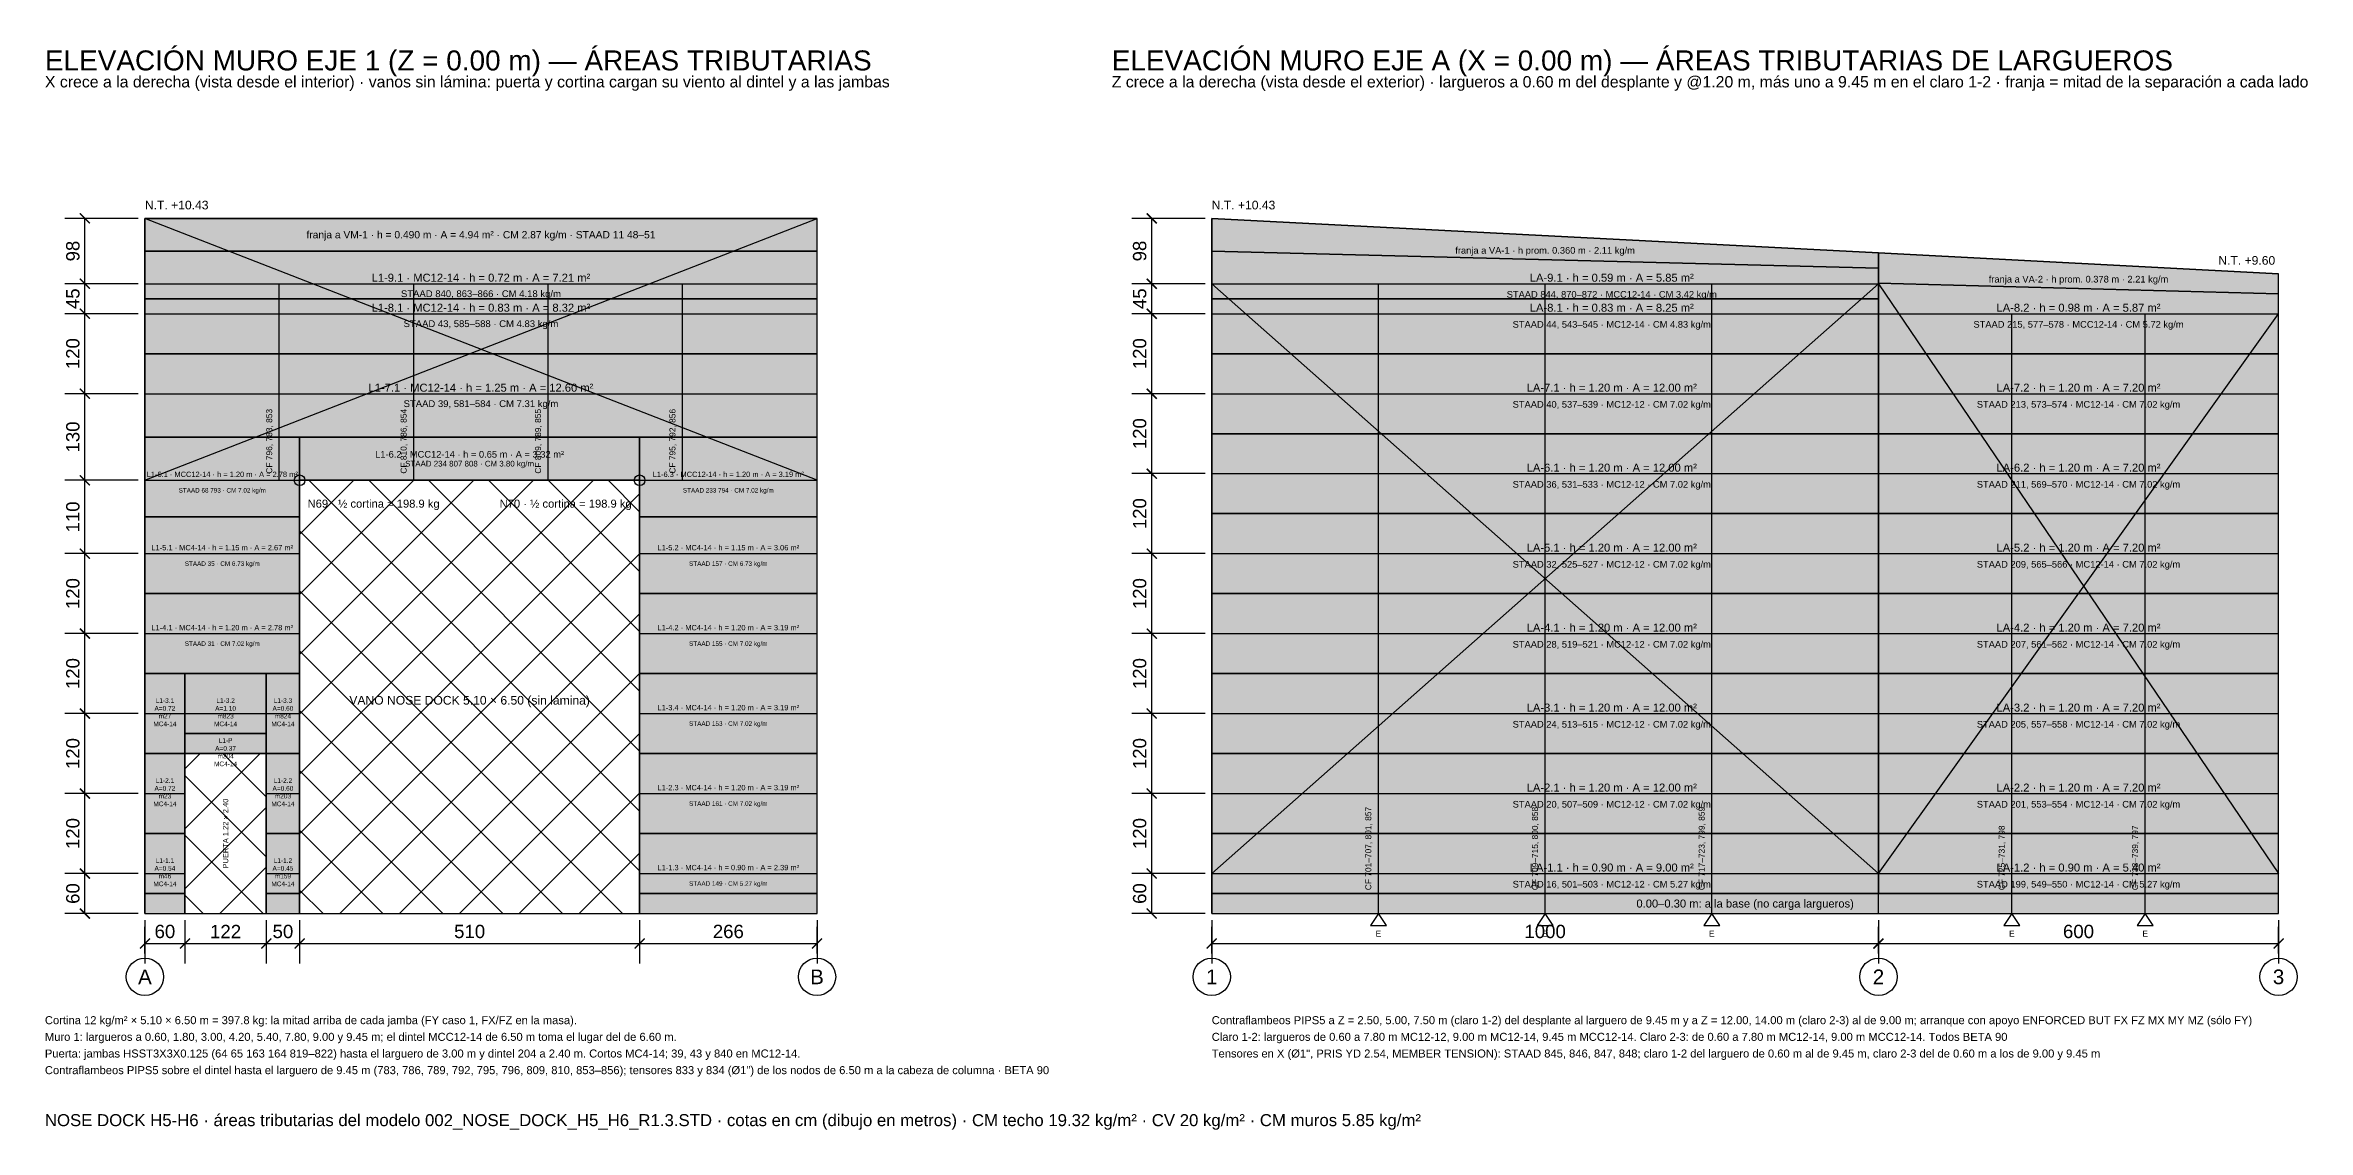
# Model space of a CAD drawing. Header units: metres. Extents: x -2.5 to 51.4, y -37.2 to 2.7.
# Drawn here: x -2.49 to 31.44, y -37.24 to -20.97 of the extents above; entities that cross this region are included whole.
import ezdxf
from ezdxf.enums import TextEntityAlignment as Align

# ---------------------------------------------------------------- set-up
doc = ezdxf.new("R2010")
doc.units = ezdxf.units.M
for name, color, linetype in [('APOYOS', 6, 'Continuous'), ('AT-MUROS', 130, 'Continuous'), ('AT-NO-CARGA', 9, 'Continuous'), ('AT-VIGAS', 30, 'Continuous'), ('COLUMNAS', 7, 'Continuous'), ('COTAS', 3, 'Continuous'), ('EJES', 8, 'Continuous'), ('JAMBAS', 6, 'Continuous'), ('MARCO', 7, 'Continuous'), ('MC12-12', 5, 'Continuous'), ('MC12-14', 4, 'Continuous'), ('MC4-14', 30, 'Continuous'), ('MCC12-14', 1, 'Continuous'), ('MCE10-14', 3, 'Continuous'), ('MCE12-12', 1, 'Continuous'), ('PIPS5', 8, 'Continuous'), ('TENSORES', 1, 'Continuous'), ('TEXTO', 7, 'Continuous'), ('TEXTO-AT', 250, 'Continuous'), ('TITULOS', 2, 'Continuous'), ('VANOS', 8, 'Continuous')]:
    doc.layers.add(name, color=color, linetype=linetype)
doc.styles.add('ARIAL', font='arial.ttf')
doc.dimstyles.new('AT-CM', dxfattribs={"dimtxt": 0.2, "dimasz": 0.15, "dimexe": 0.3, "dimexo": 0.1, "dimgap": 0.08, "dimtad": 1, "dimdec": 0, "dimlfac": 100, "dimtxsty": 'ARIAL', "dimblk": 'ARCHTICK', "dimcen": 2.5, "dimazin": 3, "dimtfac": 1, "dimtmove": 0, "dimatfit": 3})

# ---------------------------------------------------------------- blocks, each defined once
blk = doc.blocks.new('_ARCHTICK')
at = {"color": 0, "linetype": 'ByBlock', "const_width": 0.15}
blk.add_lwpolyline([(-0.5, -0.5), (0.5, 0.5)], dxfattribs=at)

msp = doc.modelspace()

# ---------------------------------------------------------------- hatches: boundary and pattern name
at = {"layer": 'AT-MUROS'}
h = msp.add_hatch(color=151, dxfattribs=at)
h.dxf.hatch_style = 1
h.paths.add_polyline_path([(-1, -24.775), (9.08, -24.775), (9.08, -24.06), (-1, -24.06)])
h = msp.add_hatch(color=151, dxfattribs=at)
h.dxf.hatch_style = 1
h.paths.add_polyline_path([(15, -24.775), (25, -24.775), (25, -24.319), (15, -24.06)])
h = msp.add_hatch(color=151, dxfattribs=at)
h.dxf.hatch_style = 1
h.paths.add_polyline_path([(25, -25.6), (31, -25.6), (31, -24.7), (25, -24.544)])
h = msp.add_hatch(color=151, dxfattribs=at)
h.dxf.hatch_style = 1
h.paths.add_polyline_path([(-1, -25.6), (9.08, -25.6), (9.08, -24.775), (-1, -24.775)])
h = msp.add_hatch(color=151, dxfattribs=at)
h.dxf.hatch_style = 1
h.paths.add_polyline_path([(15, -25.6), (25, -25.6), (25, -24.775), (15, -24.775)])
h = msp.add_hatch(color=151, dxfattribs=at)
h.dxf.hatch_style = 1
h.paths.add_polyline_path([(-1, -26.85), (9.08, -26.85), (9.08, -25.6), (-1, -25.6)])
h = msp.add_hatch(color=151, dxfattribs=at)
h.dxf.hatch_style = 1
h.paths.add_polyline_path([(15, -26.8), (25, -26.8), (25, -25.6), (15, -25.6)])
h = msp.add_hatch(color=151, dxfattribs=at)
h.dxf.hatch_style = 1
h.paths.add_polyline_path([(25, -26.8), (31, -26.8), (31, -25.6), (25, -25.6)])
h = msp.add_hatch(color=151, dxfattribs=at)
h.dxf.hatch_style = 1
h.paths.add_polyline_path([(15, -28), (25, -28), (25, -26.8), (15, -26.8)])
h = msp.add_hatch(color=151, dxfattribs=at)
h.dxf.hatch_style = 1
h.paths.add_polyline_path([(25, -28), (31, -28), (31, -26.8), (25, -26.8)])
h = msp.add_hatch(color=151, dxfattribs=at)
h.dxf.hatch_style = 1
h.paths.add_polyline_path([(-1, -29.2), (1.32, -29.2), (1.32, -28.05), (-1, -28.05)])
h = msp.add_hatch(color=151, dxfattribs=at)
h.dxf.hatch_style = 1
h.paths.add_polyline_path([(6.42, -29.2), (9.08, -29.2), (9.08, -28.05), (6.42, -28.05)])
h = msp.add_hatch(color=151, dxfattribs=at)
h.dxf.hatch_style = 1
h.paths.add_polyline_path([(15, -29.2), (25, -29.2), (25, -28), (15, -28)])
h = msp.add_hatch(color=151, dxfattribs=at)
h.dxf.hatch_style = 1
h.paths.add_polyline_path([(25, -29.2), (31, -29.2), (31, -28), (25, -28)])
h = msp.add_hatch(color=151, dxfattribs=at)
h.dxf.hatch_style = 1
h.paths.add_polyline_path([(-1, -30.4), (1.32, -30.4), (1.32, -29.2), (-1, -29.2)])
h = msp.add_hatch(color=151, dxfattribs=at)
h.dxf.hatch_style = 1
h.paths.add_polyline_path([(6.42, -30.4), (9.08, -30.4), (9.08, -29.2), (6.42, -29.2)])
h = msp.add_hatch(color=151, dxfattribs=at)
h.dxf.hatch_style = 1
h.paths.add_polyline_path([(15, -30.4), (25, -30.4), (25, -29.2), (15, -29.2)])
h = msp.add_hatch(color=151, dxfattribs=at)
h.dxf.hatch_style = 1
h.paths.add_polyline_path([(25, -30.4), (31, -30.4), (31, -29.2), (25, -29.2)])
h = msp.add_hatch(color=151, dxfattribs=at)
h.dxf.hatch_style = 1
h.paths.add_polyline_path([(-1, -31.6), (-0.4, -31.6), (-0.4, -30.4), (-1, -30.4)])
h = msp.add_hatch(color=151, dxfattribs=at)
h.dxf.hatch_style = 1
h.paths.add_polyline_path([(-0.4, -31.3), (0.82, -31.3), (0.82, -30.4), (-0.4, -30.4)])
h = msp.add_hatch(color=151, dxfattribs=at)
h.dxf.hatch_style = 1
h.paths.add_polyline_path([(0.82, -31.6), (1.32, -31.6), (1.32, -30.4), (0.82, -30.4)])
h = msp.add_hatch(color=151, dxfattribs=at)
h.dxf.hatch_style = 1
h.paths.add_polyline_path([(6.42, -31.6), (9.08, -31.6), (9.08, -30.4), (6.42, -30.4)])
h = msp.add_hatch(color=151, dxfattribs=at)
h.dxf.hatch_style = 1
h.paths.add_polyline_path([(15, -31.6), (25, -31.6), (25, -30.4), (15, -30.4)])
h = msp.add_hatch(color=151, dxfattribs=at)
h.dxf.hatch_style = 1
h.paths.add_polyline_path([(25, -31.6), (31, -31.6), (31, -30.4), (25, -30.4)])
h = msp.add_hatch(color=151, dxfattribs=at)
h.dxf.hatch_style = 1
h.paths.add_polyline_path([(-1, -32.8), (-0.4, -32.8), (-0.4, -31.6), (-1, -31.6)])
h = msp.add_hatch(color=151, dxfattribs=at)
h.dxf.hatch_style = 1
h.paths.add_polyline_path([(0.82, -32.8), (1.32, -32.8), (1.32, -31.6), (0.82, -31.6)])
h = msp.add_hatch(color=151, dxfattribs=at)
h.dxf.hatch_style = 1
h.paths.add_polyline_path([(6.42, -32.8), (9.08, -32.8), (9.08, -31.6), (6.42, -31.6)])
h = msp.add_hatch(color=151, dxfattribs=at)
h.dxf.hatch_style = 1
h.paths.add_polyline_path([(15, -32.8), (25, -32.8), (25, -31.6), (15, -31.6)])
h = msp.add_hatch(color=151, dxfattribs=at)
h.dxf.hatch_style = 1
h.paths.add_polyline_path([(25, -32.8), (31, -32.8), (31, -31.6), (25, -31.6)])
h = msp.add_hatch(color=151, dxfattribs=at)
h.dxf.hatch_style = 1
h.paths.add_polyline_path([(-1, -33.7), (-0.4, -33.7), (-0.4, -32.8), (-1, -32.8)])
h = msp.add_hatch(color=151, dxfattribs=at)
h.dxf.hatch_style = 1
h.paths.add_polyline_path([(0.82, -33.7), (1.32, -33.7), (1.32, -32.8), (0.82, -32.8)])
h = msp.add_hatch(color=151, dxfattribs=at)
h.dxf.hatch_style = 1
h.paths.add_polyline_path([(6.42, -33.7), (9.08, -33.7), (9.08, -32.8), (6.42, -32.8)])
h = msp.add_hatch(color=151, dxfattribs=at)
h.dxf.hatch_style = 1
h.paths.add_polyline_path([(15, -33.7), (25, -33.7), (25, -32.8), (15, -32.8)])
h = msp.add_hatch(color=151, dxfattribs=at)
h.dxf.hatch_style = 1
h.paths.add_polyline_path([(25, -33.7), (31, -33.7), (31, -32.8), (25, -32.8)])
at = {"layer": 'AT-NO-CARGA'}
h = msp.add_hatch(color=254, dxfattribs=at)
h.dxf.hatch_style = 1
h.paths.add_polyline_path([(-1, -34), (-0.4, -34), (-0.4, -33.7), (-1, -33.7)])
h = msp.add_hatch(color=254, dxfattribs=at)
h.dxf.hatch_style = 1
h.paths.add_polyline_path([(0.82, -34), (1.32, -34), (1.32, -33.7), (0.82, -33.7)])
h = msp.add_hatch(color=254, dxfattribs=at)
h.dxf.hatch_style = 1
h.paths.add_polyline_path([(6.42, -34), (9.08, -34), (9.08, -33.7), (6.42, -33.7)])
h = msp.add_hatch(color=254, dxfattribs=at)
h.dxf.hatch_style = 1
h.paths.add_polyline_path([(15, -34), (31, -34), (31, -33.7), (15, -33.7)])
at = {"layer": 'AT-VIGAS'}
h = msp.add_hatch(color=31, dxfattribs=at)
h.dxf.hatch_style = 1
h.paths.add_polyline_path([(-1, -24.06), (9.08, -24.06), (9.08, -23.57), (-1, -23.57)])
h = msp.add_hatch(color=31, dxfattribs=at)
h.dxf.hatch_style = 1
h.paths.add_polyline_path([(15, -24.06), (25, -24.319), (25, -24.089), (15, -23.57)])
h = msp.add_hatch(color=31, dxfattribs=at)
h.dxf.hatch_style = 1
h.paths.add_polyline_path([(25, -24.544), (31, -24.7), (31, -24.4), (25, -24.089)])
h = msp.add_hatch(color=31, dxfattribs=at)
h.dxf.hatch_style = 1
h.paths.add_polyline_path([(-1, -28.05), (1.32, -28.05), (1.32, -26.85), (-1, -26.85)])
h = msp.add_hatch(color=31, dxfattribs=at)
h.dxf.hatch_style = 1
h.paths.add_polyline_path([(1.32, -27.5), (6.42, -27.5), (6.42, -26.85), (1.32, -26.85)])
h = msp.add_hatch(color=31, dxfattribs=at)
h.dxf.hatch_style = 1
h.paths.add_polyline_path([(6.42, -28.05), (9.08, -28.05), (9.08, -26.85), (6.42, -26.85)])
h = msp.add_hatch(color=31, dxfattribs=at)
h.dxf.hatch_style = 1
h.paths.add_polyline_path([(-0.4, -31.6), (0.82, -31.6), (0.82, -31.3), (-0.4, -31.3)])
at = {"layer": 'VANOS'}
h = msp.add_hatch(dxfattribs=at)
h.set_pattern_fill('ANSI37', scale=0.2)
h.paths.add_polyline_path([(1.32, -34), (6.42, -34), (6.42, -27.5), (1.32, -27.5)])
h = msp.add_hatch(dxfattribs=at)
h.set_pattern_fill('ANSI37', scale=0.2)
h.paths.add_polyline_path([(-0.4, -34), (0.82, -34), (0.82, -31.6), (-0.4, -31.6)])

# ---------------------------------------------------------------- linework, layer by layer
at = {"layer": 'APOYOS'}
for points in [[(17.5, -34), (17.38, -34.18), (17.62, -34.18)], [(20, -34), (19.88, -34.18), (20.12, -34.18)], [(22.5, -34), (22.38, -34.18), (22.62, -34.18)], [(27, -34), (26.88, -34.18), (27.12, -34.18)], [(29, -34), (28.88, -34.18), (29.12, -34.18)]]:
    msp.add_lwpolyline(points, close=True, dxfattribs=at)
at = {"layer": 'AT-MUROS'}
for points in [[(-1, -24.775), (9.08, -24.775), (9.08, -24.06), (-1, -24.06)], [(15, -24.775), (25, -24.775), (25, -24.319), (15, -24.06)], [(25, -25.6), (31, -25.6), (31, -24.7), (25, -24.544)], [(-1, -25.6), (9.08, -25.6), (9.08, -24.775), (-1, -24.775)], [(15, -25.6), (25, -25.6), (25, -24.775), (15, -24.775)], [(-1, -26.85), (9.08, -26.85), (9.08, -25.6), (-1, -25.6)], [(15, -26.8), (25, -26.8), (25, -25.6), (15, -25.6)], [(25, -26.8), (31, -26.8), (31, -25.6), (25, -25.6)], [(15, -28), (25, -28), (25, -26.8), (15, -26.8)], [(25, -28), (31, -28), (31, -26.8), (25, -26.8)], [(-1, -29.2), (1.32, -29.2), (1.32, -28.05), (-1, -28.05)], [(6.42, -29.2), (9.08, -29.2), (9.08, -28.05), (6.42, -28.05)], [(15, -29.2), (25, -29.2), (25, -28), (15, -28)], [(25, -29.2), (31, -29.2), (31, -28), (25, -28)], [(-1, -30.4), (1.32, -30.4), (1.32, -29.2), (-1, -29.2)], [(6.42, -30.4), (9.08, -30.4), (9.08, -29.2), (6.42, -29.2)], [(15, -30.4), (25, -30.4), (25, -29.2), (15, -29.2)], [(25, -30.4), (31, -30.4), (31, -29.2), (25, -29.2)], [(-1, -31.6), (-0.4, -31.6), (-0.4, -30.4), (-1, -30.4)], [(-0.4, -31.3), (0.82, -31.3), (0.82, -30.4), (-0.4, -30.4)], [(0.82, -31.6), (1.32, -31.6), (1.32, -30.4), (0.82, -30.4)], [(6.42, -31.6), (9.08, -31.6), (9.08, -30.4), (6.42, -30.4)], [(15, -31.6), (25, -31.6), (25, -30.4), (15, -30.4)], [(25, -31.6), (31, -31.6), (31, -30.4), (25, -30.4)], [(-1, -32.8), (-0.4, -32.8), (-0.4, -31.6), (-1, -31.6)], [(0.82, -32.8), (1.32, -32.8), (1.32, -31.6), (0.82, -31.6)], [(6.42, -32.8), (9.08, -32.8), (9.08, -31.6), (6.42, -31.6)], [(15, -32.8), (25, -32.8), (25, -31.6), (15, -31.6)], [(25, -32.8), (31, -32.8), (31, -31.6), (25, -31.6)], [(-1, -33.7), (-0.4, -33.7), (-0.4, -32.8), (-1, -32.8)], [(0.82, -33.7), (1.32, -33.7), (1.32, -32.8), (0.82, -32.8)], [(6.42, -33.7), (9.08, -33.7), (9.08, -32.8), (6.42, -32.8)], [(15, -33.7), (25, -33.7), (25, -32.8), (15, -32.8)], [(25, -33.7), (31, -33.7), (31, -32.8), (25, -32.8)]]:
    msp.add_lwpolyline(points, close=True, dxfattribs=at)
at = {"layer": 'AT-NO-CARGA'}
for points in [[(-1, -34), (-0.4, -34), (-0.4, -33.7), (-1, -33.7)], [(0.82, -34), (1.32, -34), (1.32, -33.7), (0.82, -33.7)], [(6.42, -34), (9.08, -34), (9.08, -33.7), (6.42, -33.7)], [(15, -34), (31, -34), (31, -33.7), (15, -33.7)]]:
    msp.add_lwpolyline(points, close=True, dxfattribs=at)
at = {"layer": 'AT-VIGAS'}
for points in [[(-1, -24.06), (9.08, -24.06), (9.08, -23.57), (-1, -23.57)], [(15, -24.06), (25, -24.319), (25, -24.089), (15, -23.57)], [(25, -24.544), (31, -24.7), (31, -24.4), (25, -24.089)], [(-1, -28.05), (1.32, -28.05), (1.32, -26.85), (-1, -26.85)], [(1.32, -27.5), (6.42, -27.5), (6.42, -26.85), (1.32, -26.85)], [(6.42, -28.05), (9.08, -28.05), (9.08, -26.85), (6.42, -26.85)], [(-0.4, -31.6), (0.82, -31.6), (0.82, -31.3), (-0.4, -31.3)]]:
    msp.add_lwpolyline(points, close=True, dxfattribs=at)
at = {"layer": 'COLUMNAS'}
for p, q in [((-1, -34), (-1, -23.57)), ((9.08, -34), (9.08, -23.57)), ((15, -34), (15, -23.57)), ((25, -34), (25, -24.089)), ((31, -34), (31, -24.4))]:
    msp.add_line(p, q, dxfattribs=at)
at = {"layer": 'EJES'}
for p, q in [((-1, -34.6), (-1, -34.2)), ((9.08, -34.6), (9.08, -34.2)), ((15, -34.6), (15, -34.2)), ((25, -34.6), (25, -34.2)), ((31, -34.6), (31, -34.2))]:
    msp.add_line(p, q, dxfattribs=at)
for centre in [(-1, -34.95), (9.08, -34.95), (15, -34.95), (25, -34.95), (31, -34.95)]:
    msp.add_circle(centre, 0.28, dxfattribs=at)
at = {"layer": 'JAMBAS'}
for p, q in [((1.32, -34), (1.32, -27.5)), ((6.42, -34), (6.42, -27.5)), ((-0.4, -34), (-0.4, -31)), ((0.82, -34), (0.82, -31))]:
    msp.add_line(p, q, dxfattribs=at)
for centre in [(1.32, -27.5), (6.42, -27.5)]:
    msp.add_circle(centre, 0.08, dxfattribs=at)
at = {"layer": 'MARCO'}
for p, q in [((-1, -34), (9.08, -34)), ((15, -34), (31, -34))]:
    msp.add_line(p, q, dxfattribs=at)
at = {"layer": 'MC12-12'}
for p, q in [((15, -26.2), (25, -26.2)), ((15, -27.4), (25, -27.4)), ((15, -28.6), (25, -28.6)), ((15, -29.8), (25, -29.8)), ((15, -31), (25, -31)), ((15, -32.2), (25, -32.2)), ((15, -33.4), (25, -33.4))]:
    msp.add_line(p, q, dxfattribs=at)
at = {"layer": 'MC12-14'}
for p, q in [((-1, -24.55), (9.08, -24.55)), ((-1, -25), (9.08, -25)), ((15, -25), (25, -25)), ((-1, -26.2), (9.08, -26.2)), ((25, -26.2), (31, -26.2)), ((25, -27.4), (31, -27.4)), ((25, -28.6), (31, -28.6)), ((25, -29.8), (31, -29.8)), ((25, -31), (31, -31)), ((25, -32.2), (31, -32.2)), ((25, -33.4), (31, -33.4))]:
    msp.add_line(p, q, dxfattribs=at)
at = {"layer": 'MC4-14'}
for p, q in [((-1, -28.6), (1.32, -28.6)), ((6.42, -28.6), (9.08, -28.6)), ((-1, -29.8), (1.32, -29.8)), ((6.42, -29.8), (9.08, -29.8)), ((-1, -31), (-0.4, -31)), ((-0.4, -31), (0.82, -31)), ((0.82, -31), (1.32, -31)), ((6.42, -31), (9.08, -31)), ((-0.4, -31.6), (0.82, -31.6)), ((-1, -32.2), (-0.4, -32.2)), ((0.82, -32.2), (1.32, -32.2)), ((6.42, -32.2), (9.08, -32.2)), ((-1, -33.4), (-0.4, -33.4)), ((0.82, -33.4), (1.32, -33.4)), ((6.42, -33.4), (9.08, -33.4))]:
    msp.add_line(p, q, dxfattribs=at)
at = {"layer": 'MCC12-14'}
for p, q in [((15, -24.55), (25, -24.55)), ((25, -25), (31, -25)), ((-1, -27.5), (1.32, -27.5)), ((1.32, -27.5), (6.42, -27.5)), ((6.42, -27.5), (9.08, -27.5))]:
    msp.add_line(p, q, dxfattribs=at)
at = {"layer": 'MCE10-14'}
msp.add_line((-1, -23.57), (9.08, -23.57), dxfattribs=at)
at = {"layer": 'MCE12-12'}
for p, q in [((15, -23.57), (25, -24.089)), ((25, -24.089), (31, -24.4))]:
    msp.add_line(p, q, dxfattribs=at)
at = {"layer": 'PIPS5'}
for p, q in [((1.016, -27.5), (1.016, -24.55)), ((3.032, -27.5), (3.032, -24.55)), ((5.048, -27.5), (5.048, -24.55)), ((7.064, -27.5), (7.064, -24.55)), ((17.5, -34), (17.5, -24.55)), ((20, -34), (20, -24.55)), ((22.5, -34), (22.5, -24.55)), ((27, -34), (27, -25)), ((29, -34), (29, -25))]:
    msp.add_line(p, q, dxfattribs=at)
at = {"layer": 'TENSORES'}
for p, q in [((9.08, -27.5), (-1, -23.57)), ((-1, -27.5), (9.08, -23.57)), ((15, -33.4), (25, -24.55)), ((25, -33.4), (15, -24.55)), ((25, -24.55), (31, -33.4)), ((25, -33.4), (31, -25))]:
    msp.add_line(p, q, dxfattribs=at)
at = {"layer": 'VANOS'}
for points in [[(1.32, -34), (6.42, -34), (6.42, -27.5), (1.32, -27.5)], [(-0.4, -34), (0.82, -34), (0.82, -31.6), (-0.4, -31.6)]]:
    msp.add_lwpolyline(points, close=True, dxfattribs=at)

# ---------------------------------------------------------------- texts
at = {"layer": 'APOYOS', "style": 'ARIAL'}
for p in [(17.5, -34.3), (20, -34.3), (22.5, -34.3), (27, -34.3), (29, -34.3)]:
    msp.add_text('E', height=0.09, dxfattribs=at).set_placement(p, align=Align.MIDDLE_CENTER)
at = {"layer": 'EJES', "style": 'ARIAL'}
for s, p in [('A', (-1, -34.95)), ('B', (9.08, -34.95)), ('1', (15, -34.95)), ('2', (25, -34.95)), ('3', (31, -34.95))]:
    msp.add_text(s, height=0.22, dxfattribs=at).set_placement(p, align=Align.MIDDLE_CENTER)
at = {"layer": 'TEXTO', "style": 'ARIAL'}
for s, height, p in [('N.T. +10.43', 0.13, (-1, -23.37)), ('N.T. +10.43', 0.13, (15, -23.37)), ('NOSE DOCK H5-H6 · áreas tributarias del modelo 002_NOSE_DOCK_H5_H6_R1.3.STD · cotas en cm (dibujo en metros) · CM techo 19.32 kg/m² · CV 20 kg/m² · CM muros 5.85 kg/m²', 0.18, (-2.5, -37.1))]:
    msp.add_text(s, height=height, dxfattribs=at).set_placement(p, align=Align.MIDDLE_LEFT)
msp.add_text('N.T. +9.60', height=0.13, dxfattribs=at).set_placement((30.95, -24.2), align=Align.MIDDLE_RIGHT)
at = {"layer": 'TEXTO-AT', "style": 'ARIAL'}
for s, height, p in [('franja a VM-1 · h = 0.490 m · A = 4.94 m² · CM 2.87 kg/m · STAAD 11 48–51', 0.11, (4.04, -23.815)), ('franja a VA-1 · h prom. 0.360 m · 2.11 kg/m', 0.1, (20, -24.05)), ('L1-9.1 · MC12-14 · h = 0.72 m · A = 7.21 m²', 0.12, (4.04, -24.46)), ('LA-9.1 · h = 0.59 m · A = 5.85 m²', 0.12, (21, -24.46)), ('franja a VA-2 · h prom. 0.378 m · 2.21 kg/m', 0.1, (28, -24.482)), ('STAAD 840, 863–866 · CM 4.18 kg/m', 0.102, (4.04, -24.7)), ('STAAD 844, 870–872 · MCC12-14 · CM 3.42 kg/m', 0.1, (21, -24.71)), ('L1-8.1 · MC12-14 · h = 0.83 m · A = 8.32 m²', 0.12, (4.04, -24.91)), ('STAAD 43, 585–588 · CM 4.83 kg/m', 0.102, (4.04, -25.15)), ('STAAD 44, 543–545 · MC12-14 · CM 4.83 kg/m', 0.1, (21, -25.16)), ('LA-8.1 · h = 0.83 m · A = 8.25 m²', 0.12, (21, -24.91)), ('STAAD 215, 577–578 · MCC12-14 · CM 5.72 kg/m', 0.1, (28, -25.16)), ('LA-8.2 · h = 0.98 m · A = 5.87 m²', 0.12, (28, -24.91)), ('L1-7.1 · MC12-14 · h = 1.25 m · A = 12.60 m²', 0.12, (4.04, -26.11)), ('LA-7.1 · h = 1.20 m · A = 12.00 m²', 0.12, (21, -26.11)), ('LA-7.2 · h = 1.20 m · A = 7.20 m²', 0.12, (28, -26.11)), ('STAAD 39, 581–584 · CM 7.31 kg/m', 0.102, (4.04, -26.35)), ('STAAD 40, 537–539 · MC12-12 · CM 7.02 kg/m', 0.1, (21, -26.36)), ('STAAD 213, 573–574 · MC12-14 · CM 7.02 kg/m', 0.1, (28, -26.36)), ('L1-6.2 · MCC12-14 · h = 0.65 m · A = 3.32 m²', 0.1, (3.87, -27.11)), ('L1-6.1 · MCC12-14 · h = 1.20 m · A = 2.78 m²', 0.08, (0.16, -27.41)), ('STAAD 234 807 808 · CM 3.80 kg/m', 0.085, (3.87, -27.25)), ('L1-6.3 · MCC12-14 · h = 1.20 m · A = 3.19 m²', 0.08, (7.75, -27.41)), ('LA-6.1 · h = 1.20 m · A = 12.00 m²', 0.12, (21, -27.31)), ('LA-6.2 · h = 1.20 m · A = 7.20 m²', 0.12, (28, -27.31)), ('STAAD 68 793 · CM 7.02 kg/m', 0.068, (0.16, -27.65)), ('STAAD 233 794 · CM 7.02 kg/m', 0.068, (7.75, -27.65)), ('STAAD 36, 531–533 · MC12-12 · CM 7.02 kg/m', 0.1, (21, -27.56)), ('STAAD 211, 569–570 · MC12-14 · CM 7.02 kg/m', 0.1, (28, -27.56)), ('L1-5.1 · MC4-14 · h = 1.15 m · A = 2.67 m²', 0.08, (0.16, -28.51)), ('L1-5.2 · MC4-14 · h = 1.15 m · A = 3.06 m²', 0.08, (7.75, -28.51)), ('LA-5.1 · h = 1.20 m · A = 12.00 m²', 0.12, (21, -28.51)), ('LA-5.2 · h = 1.20 m · A = 7.20 m²', 0.12, (28, -28.51)), ('STAAD 35 · CM 6.73 kg/m', 0.068, (0.16, -28.75)), ('STAAD 157 · CM 6.73 kg/m', 0.068, (7.75, -28.75)), ('STAAD 32, 525–527 · MC12-12 · CM 7.02 kg/m', 0.1, (21, -28.76)), ('STAAD 209, 565–566 · MC12-14 · CM 7.02 kg/m', 0.1, (28, -28.76)), ('L1-4.1 · MC4-14 · h = 1.20 m · A = 2.78 m²', 0.08, (0.16, -29.71)), ('L1-4.2 · MC4-14 · h = 1.20 m · A = 3.19 m²', 0.08, (7.75, -29.71)), ('LA-4.1 · h = 1.20 m · A = 12.00 m²', 0.12, (21, -29.71)), ('LA-4.2 · h = 1.20 m · A = 7.20 m²', 0.12, (28, -29.71)), ('STAAD 31 · CM 7.02 kg/m', 0.068, (0.16, -29.95)), ('STAAD 155 · CM 7.02 kg/m', 0.068, (7.75, -29.95)), ('STAAD 28, 519–521 · MC12-12 · CM 7.02 kg/m', 0.1, (21, -29.96)), ('STAAD 207, 561–562 · MC12-14 · CM 7.02 kg/m', 0.1, (28, -29.96)), ('VANO NOSE DOCK 5.10 × 6.50 (sin lámina)', 0.13, (3.87, -30.8)), ('L1-3.4 · MC4-14 · h = 1.20 m · A = 3.19 m²', 0.08, (7.75, -30.91)), ('LA-3.1 · h = 1.20 m · A = 12.00 m²', 0.12, (21, -30.91)), ('LA-3.2 · h = 1.20 m · A = 7.20 m²', 0.12, (28, -30.91)), ('STAAD 153 · CM 7.02 kg/m', 0.068, (7.75, -31.15)), ('STAAD 24, 513–515 · MC12-12 · CM 7.02 kg/m', 0.1, (21, -31.16)), ('STAAD 205, 557–558 · MC12-14 · CM 7.02 kg/m', 0.1, (28, -31.16)), ('L1-2.3 · MC4-14 · h = 1.20 m · A = 3.19 m²', 0.08, (7.75, -32.11)), ('LA-2.1 · h = 1.20 m · A = 12.00 m²', 0.12, (21, -32.11)), ('LA-2.2 · h = 1.20 m · A = 7.20 m²', 0.12, (28, -32.11)), ('STAAD 161 · CM 7.02 kg/m', 0.068, (7.75, -32.35)), ('STAAD 20, 507–509 · MC12-12 · CM 7.02 kg/m', 0.1, (21, -32.36)), ('STAAD 201, 553–554 · MC12-14 · CM 7.02 kg/m', 0.1, (28, -32.36)), ('LA-1.1 · h = 0.90 m · A = 9.00 m²', 0.12, (21, -33.31)), ('LA-1.2 · h = 0.90 m · A = 5.40 m²', 0.12, (28, -33.31)), ('L1-1.3 · MC4-14 · h = 0.90 m · A = 2.39 m²', 0.08, (7.75, -33.31)), ('STAAD 149 · CM 5.27 kg/m', 0.068, (7.75, -33.55)), ('STAAD 16, 501–503 · MC12-12 · CM 5.27 kg/m', 0.1, (21, -33.56)), ('STAAD 199, 549–550 · MC12-14 · CM 5.27 kg/m', 0.1, (28, -33.56)), ('0.00–0.30 m: a la base (no carga largueros)', 0.12, (23, -33.85))]:
    msp.add_text(s, height=height, dxfattribs=at).set_placement(p, align=Align.MIDDLE_CENTER)
for s, p in [('CF 796, 783, 853', (0.936, -27.4)), ('CF 810, 786, 854', (2.952, -27.4)), ('CF 809, 789, 855', (4.968, -27.4)), ('CF 795, 792, 856', (6.984, -27.4)), ('CF 701–707, 801, 857', (17.42, -33.65)), ('CF 709–715, 800, 858', (19.92, -33.65)), ('CF 717–723, 799, 859', (22.42, -33.65)), ('CF 725–731, 798', (26.92, -33.65)), ('CF 733–739, 797', (28.92, -33.65))]:
    msp.add_text(s, height=0.09, rotation=90, dxfattribs=at).set_placement(p, align=Align.BOTTOM_LEFT)
for s, p in [('N69 · ½ cortina = 198.9 kg', (1.44, -27.85)), ('Cortina 12 kg/m² × 5.10 × 6.50 m = 397.8 kg: la mitad arriba de cada jamba (FY caso 1, FX/FZ en la masa).', (-2.5, -35.6)), ('Contraflambeos PIPS5 a Z = 2.50, 5.00, 7.50 m (claro 1-2) del desplante al larguero de 9.45 m y a Z = 12.00, 14.00 m (claro 2-3) al de 9.00 m; arranque con apoyo ENFORCED BUT FX FZ MX MY MZ (sólo FY)', (15, -35.6)), ('Muro 1: largueros a 0.60, 1.80, 3.00, 4.20, 5.40, 7.80, 9.00 y 9.45 m; el dintel MCC12-14 de 6.50 m toma el lugar del de 6.60 m.', (-2.5, -35.85)), ('Claro 1-2: largueros de 0.60 a 7.80 m MC12-12, 9.00 m MC12-14, 9.45 m MCC12-14. Claro 2-3: de 0.60 a 7.80 m MC12-14, 9.00 m MCC12-14. Todos BETA 90', (15, -35.85)), ('Contraflambeos PIPS5 sobre el dintel hasta el larguero de 9.45 m (783, 786, 789, 792, 795, 796, 809, 810, 853–856); tensores 833 y 834 (Ø1") de los nodos de 6.50 m a la cabeza de columna · BETA 90', (-2.5, -36.35)), ('Puerta: jambas HSST3X3X0.125 (64 65 163 164 819–822) hasta el larguero de 3.00 m y dintel 204 a 2.40 m. Cortos MC4-14; 39, 43 y 840 en MC12-14.', (-2.5, -36.1)), ('Tensores en X (Ø1", PRIS YD 2.54, MEMBER TENSION): STAAD 845, 846, 847, 848; claro 1-2 del larguero de 0.60 m al de 9.45 m, claro 2-3 del de 0.60 m a los de 9.00 y 9.45 m', (15, -36.1))]:
    msp.add_text(s, height=0.12, dxfattribs=at).set_placement(p, align=Align.MIDDLE_LEFT)
msp.add_text('N70 · ½ cortina = 198.9 kg', height=0.12, dxfattribs=at).set_placement((6.3, -27.85), align=Align.MIDDLE_RIGHT)
msp.add_text('PUERTA 1.22 × 2.40', height=0.08, rotation=90, dxfattribs=at).set_placement((0.21, -32.8), align=Align.MIDDLE_CENTER)
at = {"layer": 'TEXTO-AT', "char_height": 0.07, "attachment_point": 5, "style": 'ARIAL'}
for s, insert in [('L1-3.1\\PA=0.72\\Pm27\\PMC4-14', (-0.7, -30.98)), ('L1-3.2\\PA=1.10\\Pm823\\PMC4-14', (0.21, -30.98)), ('L1-3.3\\PA=0.60\\Pm824\\PMC4-14', (1.07, -30.98)), ('L1-P\\PA=0.37\\Pm204\\PMC4-14', (0.21, -31.58)), ('L1-2.1\\PA=0.72\\Pm23\\PMC4-14', (-0.7, -32.18)), ('L1-2.2\\PA=0.60\\Pm203\\PMC4-14', (1.07, -32.18)), ('L1-1.1\\PA=0.54\\Pm46\\PMC4-14', (-0.7, -33.38)), ('L1-1.2\\PA=0.45\\Pm159\\PMC4-14', (1.07, -33.38))]:
    msp.add_mtext(s, dxfattribs=dict(at, insert=insert))
at = {"layer": 'TITULOS', "style": 'ARIAL'}
for s, height, p in [('ELEVACIÓN MURO EJE 1 (Z = 0.00 m) — ÁREAS TRIBUTARIAS', 0.3, (-2.5, -21.2)), ('ELEVACIÓN MURO EJE A (X = 0.00 m) — ÁREAS TRIBUTARIAS DE LARGUEROS', 0.3, (13.5, -21.2)), ('X crece a la derecha (vista desde el interior) · vanos sin lámina: puerta y cortina cargan su viento al dintel y a las jambas', 0.17, (-2.5, -21.52)), ('Z crece a la derecha (vista desde el exterior) · largueros a 0.60 m del desplante y @1.20 m, más uno a 9.45 m en el claro 1-2 · franja = mitad de la separación a cada lado', 0.17, (13.5, -21.52))]:
    msp.add_text(s, height=height, dxfattribs=at).set_placement(p, align=Align.MIDDLE_LEFT)

# ---------------------------------------------------------------- dimensions: what is measured, and where the dimension line sits
at = {"layer": 'COTAS'}
for base, p1, p2 in [((-1.9, -24.55), (-1, -24.55), (-1, -23.57)), ((14.1, -24.55), (15, -24.55), (15, -23.57)), ((-1.9, -25), (-1, -25), (-1, -24.55)), ((14.1, -25), (15, -25), (15, -24.55)), ((-1.9, -26.2), (-1, -26.2), (-1, -25)), ((14.1, -26.2), (15, -26.2), (15, -25)), ((-1.9, -27.5), (-1, -27.5), (-1, -26.2)), ((14.1, -27.4), (15, -27.4), (15, -26.2)), ((-1.9, -28.6), (-1, -28.6), (-1, -27.5)), ((14.1, -28.6), (15, -28.6), (15, -27.4)), ((-1.9, -29.8), (-1, -29.8), (-1, -28.6)), ((14.1, -29.8), (15, -29.8), (15, -28.6)), ((-1.9, -31), (-1, -31), (-1, -29.8)), ((14.1, -31), (15, -31), (15, -29.8)), ((-1.9, -32.2), (-1, -32.2), (-1, -31)), ((14.1, -32.2), (15, -32.2), (15, -31)), ((-1.9, -33.4), (-1, -33.4), (-1, -32.2)), ((14.1, -33.4), (15, -33.4), (15, -32.2)), ((-1.9, -34), (-1, -34), (-1, -33.4)), ((14.1, -34), (15, -34), (15, -33.4))]:
    msp.add_linear_dim(base=base, p1=p1, p2=p2, angle=90, dimstyle='AT-CM', dxfattribs=at).render()
for base, p1, p2 in [((-1, -34.45), (-1, -34), (-0.4, -34)), ((-0.4, -34.45), (-0.4, -34), (0.82, -34)), ((0.82, -34.45), (0.82, -34), (1.32, -34)), ((1.32, -34.45), (1.32, -34), (6.42, -34)), ((6.42, -34.45), (6.42, -34), (9.08, -34)), ((15, -34.45), (15, -34), (25, -34)), ((25, -34.45), (25, -34), (31, -34))]:
    msp.add_linear_dim(base=base, p1=p1, p2=p2, dimstyle='AT-CM', dxfattribs=at).render()

doc.saveas('drawing.dxf')
